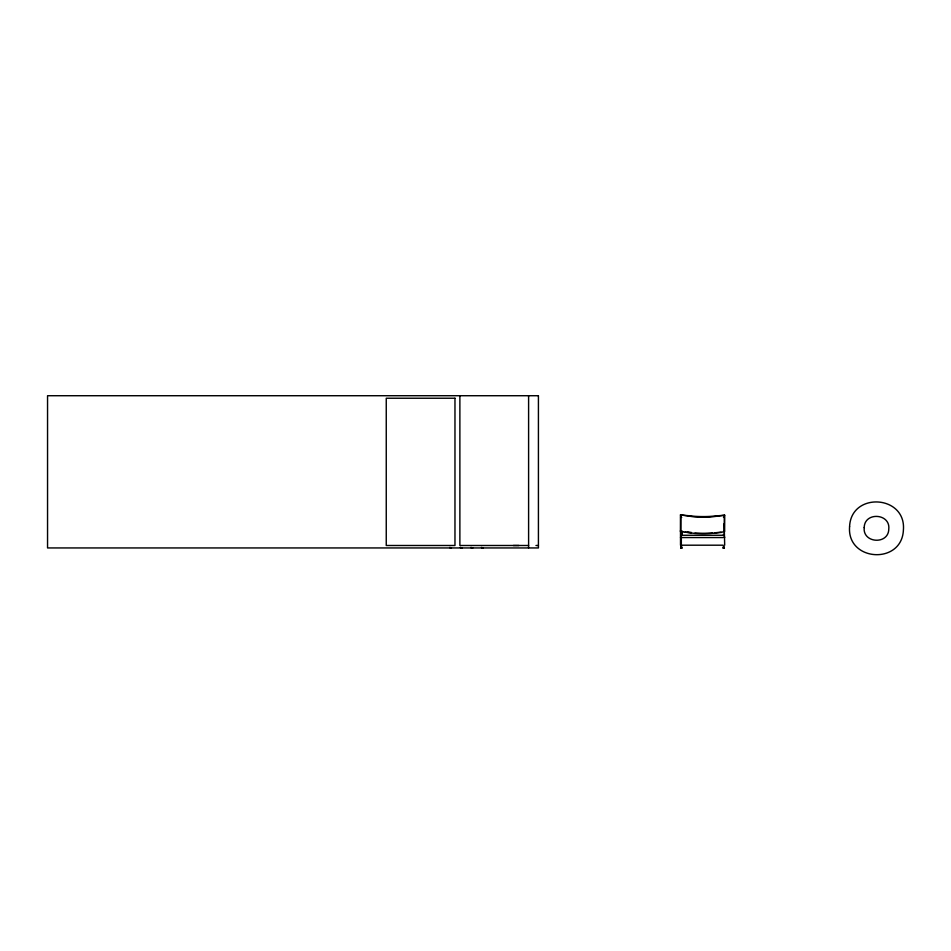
<?xml version="1.0" encoding="UTF-8"?>
<svg xmlns="http://www.w3.org/2000/svg" width="951" height="951" viewBox="0 0 951 951"><rect width="100%" height="100%" fill="white"/><g stroke="black" fill="none" stroke-linecap="round" stroke-linejoin="round"><path stroke-width="1.43" d="M680.464 514.919L694.872 516.987A40.798 12.006 0.3 0 0 710.242 517.082L724.71 515.228L710.005 516.417A39.514 11.638 0.3 0 1 695.11 516.334L680.464 514.919L680.429 531.585L694.824 533.416A40.798 12.006 0.3 0 0 710.195 533.499L721.393 532.441L724.234 531.407M680.868 531.764L680.916 515.347M724.317 531.978L724.365 515.561M724.603 531.573L724.65 515.157M724.305 534.212L723.307 534.272M680.654 531.134L682.77 531.716M724.305 546.397L723.259 546.433M681.701 517.392L680.595 517.166M680.916 546.433L681.701 546.433M721.096 532.12L715.045 532.81M712.572 533L710.076 533.166A40.156 11.816 0.3 0 1 694.943 533.083M723.212 537.553L680.512 537.553L681.356 535.603A2.805 1.605 -77.8 0 1 681.891 535.27L723.307 535.27M723.212 545.196L680.512 545.196L680.512 530.456M528.601 545.494L459.88 545.494L459.88 395.723M535.972 545.494L538.421 545.494M513.314 545.517L518.913 545.517M723.485 517.427L724.305 517.023M687.775 532.085L691.389 532.465M691.211 532.798L685.136 532.085M724.151 523.597L724.686 545.196M724.151 535.948L724.686 537.553M681.891 530.872L681.891 535.27M681.332 532.881L681.332 547.942M528.601 395.723L528.601 547.942M849.588 526.616C846.652 561.649 901.917 565.12 903.402 530.004C906.327 494.984 851.074 491.501 849.588 526.616M864.209 527.543C862.462 543.342 888.531 544.982 888.781 529.089C890.528 513.29 864.447 511.65 864.209 527.543M680.619 547.883L682.069 547.942L680.619 547.883M722.962 547.883L724.412 547.942L722.962 547.883M449.74 547.503L451.452 548.002L449.811 547.503M460.355 547.503L462.067 548.002L460.355 547.503M470.911 547.503L472.611 548.002L470.911 547.503M481.527 547.503L483.239 548.002L481.598 547.503M680.619 534.093L682.069 534.129L680.619 534.093M538.421 395.723L47.55 395.723L47.55 547.942L538.421 547.942L538.421 395.723M454.97 398.231L386.249 398.231L386.249 545.494L454.97 545.494L454.97 398.231"/></g></svg>
